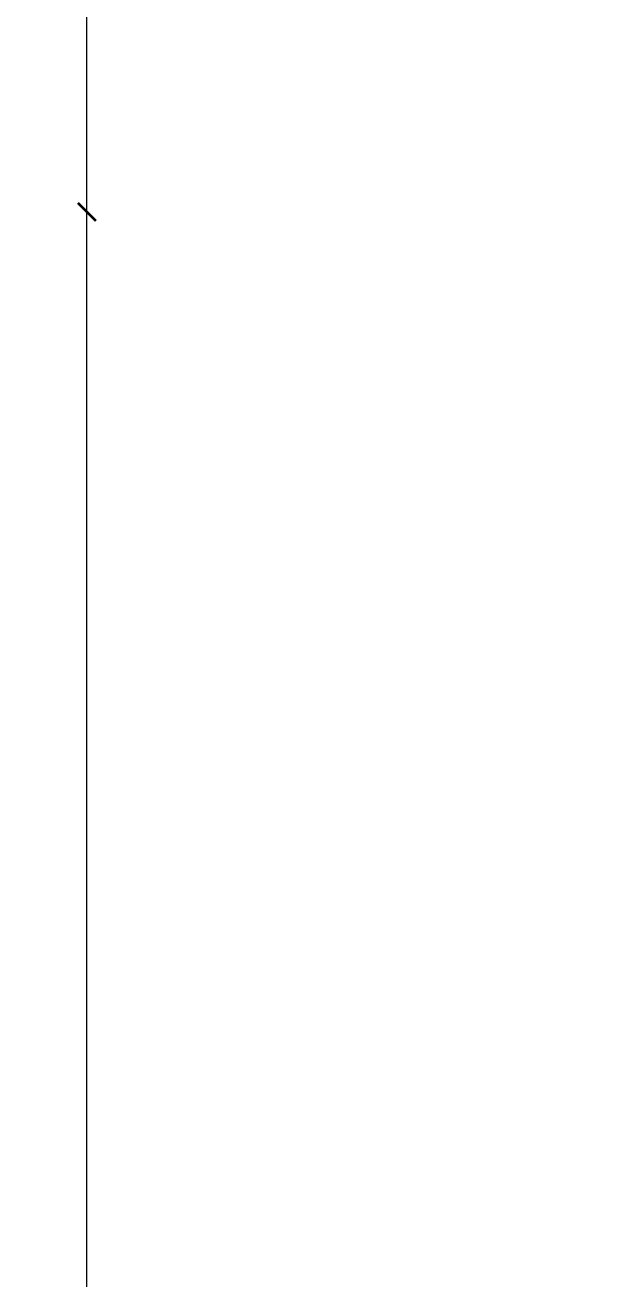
# Model space of a CAD drawing. Header units: inches. Extents: x 3365147 to 3374664, y 1380917 to 1384908.
# Drawn here: x 3365147.1 to 3365210.4, y 1383479.7 to 1383618.5 of the extents above; entities that cross this region are included whole.
import ezdxf

# ---------------------------------------------------------------- set-up
doc = ezdxf.new("R2010")
doc.units = ezdxf.units.IN
doc.header["$LTSCALE"] = 18
doc.header["$MEASUREMENT"] = 0
doc.header["$PDSIZE"] = -1
doc.layers.add('SET BACK-DIM_BC', color=2, linetype='Continuous', lineweight=9)
doc.styles.add('DIM_BC', font='swisscl.ttf')
doc.dimstyles.new('DIM_BC', dxfattribs={"dimtxt": 4, "dimasz": 2, "dimexe": 4.5, "dimexo": 0, "dimgap": 1, "dimtad": 1, "dimdec": 4, "dimzin": 3, "dimdsep": 46, "dimlunit": 4, "dimtxsty": 'DIM_BC', "dimblk": 'ARCHTICK', "dimcen": 0.0625, "dimdle": 0.25, "dimse1": 1, "dimse2": 1, "dimclrd": 7, "dimclre": 4, "dimclrt": 256, "dimadec": 0, "dimazin": 0, "dimtfac": 0.5, "dimtdec": 4, "dimtix": 1, "dimtofl": 0, "dimtmove": 2, "dimatfit": 2, "dimfxl": 0, "dimfrac": 1, "dimtolj": 1, "dimtzin": 1, "dimlwd": -1, "dimarcsym": 0})

# ---------------------------------------------------------------- blocks, each defined once
blk = doc.blocks.new('ARCHTICK')
at = {"color": 0, "const_width": 0.15}
blk.add_lwpolyline([(-0.5, -0.5), (0.5, 0.5)], dxfattribs=at)
blk = doc.blocks.new('*D1916')
at = {"layer": 'Defpoints', "color": 0, "ltscale": 0.5, "transparency": 16777216}
for p in [(3365153.941541258, 1383597.844473198), (3365230.118390656, 1383597.844473198), (3365230.101919238, 1383042.844473197)]:
    blk.add_point(p, dxfattribs=at)
at = {"layer": 'SET BACK-DIM_BC', "color": 7, "ltscale": 0.5, "transparency": 16777216}
blk.add_line((3365153.941541258, 1383042.594473197), (3365153.941541258, 1383598.094473198), dxfattribs=at)
at = {"layer": 'SET BACK-DIM_BC', "color": 7, "ltscale": 0.5, "transparency": 16777216, "xscale": 2, "yscale": 2, "zscale": 2}
for p, rotation in [((3365153.941541258, 1383597.844473198), 90), ((3365153.941541258, 1383042.844473197), 270)]:
    blk.add_blockref('ARCHTICK', p, dxfattribs=dict(at, rotation=rotation))
at = {"layer": 'SET BACK-DIM_BC', "ltscale": 0.5, "transparency": 16777216, "insert": (3365150.377648728, 1383320.344473196), "char_height": 5, "attachment_point": 5, "rotation": 90, "style": 'DIM_BC'}
blk.add_mtext('\\A1;46\'-3"', dxfattribs=at)
blk = doc.blocks.new('_ArchTick')
at = {"color": 0, "linetype": 'ByBlock', "const_width": 0.15}
blk.add_lwpolyline([(-0.5, -0.5), (0.5, 0.5)], dxfattribs=at)
blk = doc.blocks.new('*D1917')
at = {"layer": 'Defpoints', "color": 0, "ltscale": 0.5, "transparency": 16777216}
for p in [(3365153.941541258, 1383705.871897448), (3365323.101914978, 1383705.871897448), (3365230.101916645, 1383597.844473197)]:
    blk.add_point(p, dxfattribs=at)
at = {"layer": 'SET BACK-DIM_BC', "color": 7, "ltscale": 0.5, "transparency": 16777216}
blk.add_line((3365153.941541258, 1383597.594473197), (3365153.941541258, 1383706.121897448), dxfattribs=at)
at = {"layer": 'SET BACK-DIM_BC', "color": 7, "ltscale": 0.5, "transparency": 16777216, "xscale": 2, "yscale": 2, "zscale": 2}
for p, rotation in [((3365153.941541258, 1383705.871897448), 90), ((3365153.941541258, 1383597.844473197), 270)]:
    blk.add_blockref('ARCHTICK', p, dxfattribs=dict(at, rotation=rotation))
at = {"layer": 'SET BACK-DIM_BC', "ltscale": 0.5, "transparency": 16777216, "insert": (3365150.380925268, 1383651.858185321), "char_height": 5, "attachment_point": 5, "rotation": 90, "style": 'DIM_BC'}
blk.add_mtext('\\A1;9\'-0"', dxfattribs=at)

msp = doc.modelspace()

# ---------------------------------------------------------------- dimensions: what is measured, and where the dimension line sits
at = {"layer": 'SET BACK-DIM_BC', "ltscale": 0.5}
for base, p1, p2, picture, middle in [((3365153.941541258, 1383705.871897448), (3365230.101916643, 1383597.844473197), (3365323.101914976, 1383705.871897448), '*D1917', (3365150.380925268, 1383651.858185321)), ((3365153.941541258, 1383597.844473198), (3365230.101919236, 1383042.844473196), (3365230.118390654, 1383597.844473197), '*D1916', (3365150.377648728, 1383320.344473196))]:
    dim = msp.add_linear_dim(base=base, p1=p1, p2=p2, angle=90, dimstyle='DIM_BC', override={"dimtxt": 5, "dimdec": 1, "dimpost": '\\X'}, dxfattribs=at)
    dim.commit()
    dim.dimension.update_dxf_attribs({"geometry": picture, "text_midpoint": middle})

doc.saveas('drawing.dxf')
